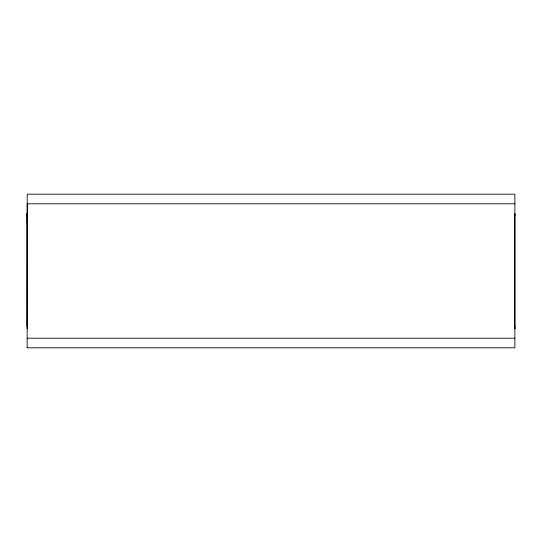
<?xml version="1.0" encoding="UTF-8"?>
<svg xmlns="http://www.w3.org/2000/svg" width="542" height="542" viewBox="0 0 542 542"><rect width="100%" height="100%" fill="white"/><g stroke="black" fill="none" stroke-linecap="round" stroke-linejoin="round"><path stroke-width="0.81" d="M27.1 326.643L27.134 213.392L27.134 328.608M27.147 347.808L27.276 203.792M514.825 326.907L514.866 328.872L514.866 213.663L514.9 215.621M27.208 222.992L27.188 194.192L514.866 194.192L514.866 347.808L27.141 347.808M27.188 203.792L514.866 203.792M27.141 338.208L514.866 338.208M27.134 213.392L27.175 215.357"/></g></svg>
